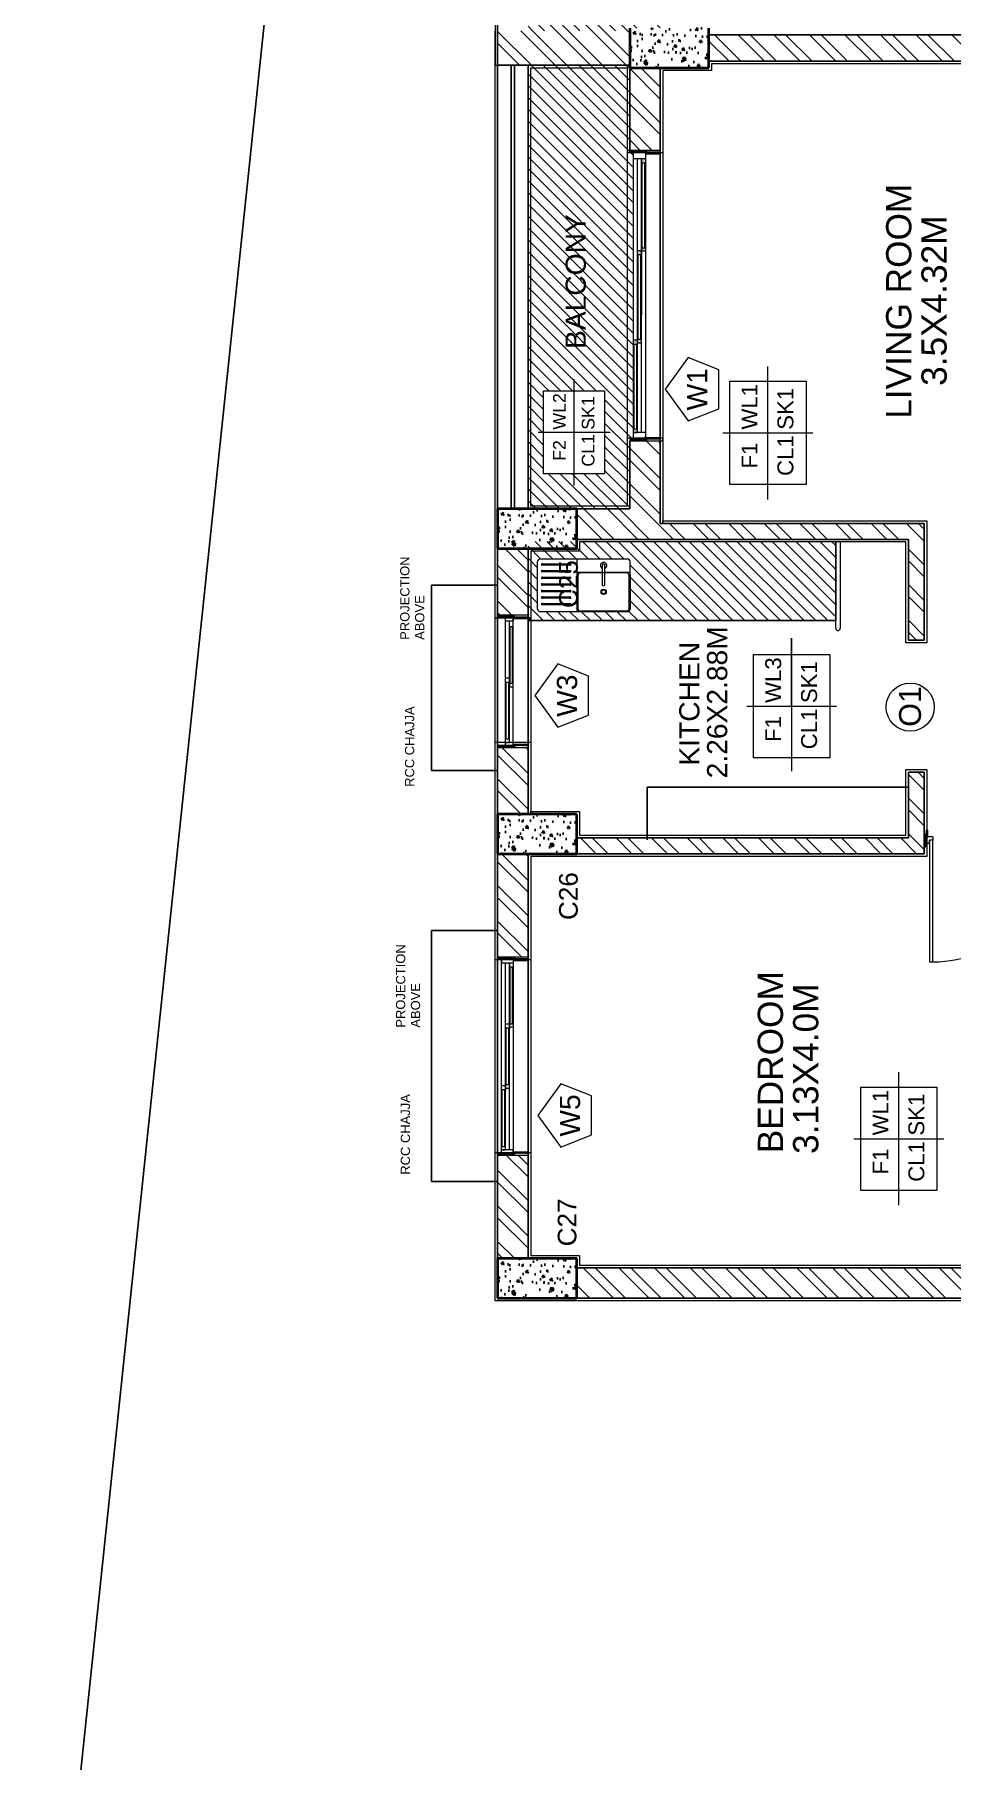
# Model space of a CAD drawing. Header units: millimetres. Extents: x 90 to 321, y 179 to 304.
# Drawn here: x 109.33 to 116.27, y 209.99 to 223.06 of the extents above; entities that cross this region are included whole.
import ezdxf

# ---------------------------------------------------------------- set-up
doc = ezdxf.new("R2010")
doc.units = ezdxf.units.MM
for name, pattern in [('DASHDOTX2', [50.8, 25.4, -12.7, 0, -12.7]), ('DASHED2', [9.525, 6.35, -3.175]), ('HIDDEN2', [4.7625, 3.175, -1.5875])]:
    doc.linetypes.add(name, pattern=pattern)
for name, color, linetype, lineweight in [('CENTERLINE', 251, 'DASHDOTX2', 15), ('COLUMN', 7, 'Continuous', 40), ('DOOR', 7, 'Continuous', 20), ('HATCH', 250, 'Continuous', 13), ('LEVEL', 251, 'Continuous', 13), ('NAMES', 252, 'Continuous', 15), ('PLASTER', 252, 'Continuous', 15)]:
    doc.layers.add(name, color=color, linetype=linetype, lineweight=lineweight)
doc.styles.get("Standard").update_dxf_attribs({"font": 'arial.ttf'})

msp = doc.modelspace()

# ---------------------------------------------------------------- hatches: boundary and pattern name
h = msp.add_hatch()
h.set_pattern_fill('ANSI31', color=256, scale=0.002, angle=180)
h.set_pattern_definition([(225, (317.0152616, 293.3496274), (0.00449012806, -0.00449012806), [])])
h.paths.add_polyline_path([(117.0535, 216.91537, 1), (117.0655, 216.91537), (117.0655, 217.00634), (117.0535, 217.00634)])
h.paths.add_polyline_path([(117.0415, 216.98457), (117.0535, 216.98457), (117.0535, 217.00634), (117.0535, 217.03643), (117.0415, 217.03643)])
h.paths.add_polyline_path([(116.07026, 216.91537, 1), (116.08226, 216.91537), (116.08226, 217.00634), (116.07026, 217.00634)])
h.paths.add_polyline_path([(116.08226, 216.98457), (116.09426, 216.98457), (116.09426, 217.03643), (116.08226, 217.03643)])
at = {"layer": 'COLUMN'}
h = msp.add_hatch(dxfattribs=at)
h.set_pattern_fill('AR-CONC', color=256, scale=0.001, angle=90)
h.set_pattern_definition([(140, (132.68228, 150.73146), (0.0159391, 0.18218467), [0.01905, -0.20955]), (85, (132.68228, 150.73146), (-0.19105685, -0.0352434), [0.01524, -0.1676406]), (190.45144, (132.6836, 150.74664), (-0.17511775, 0.14694125), [0.01619, -0.17809024]), (136.1842, (132.63148, 150.73146), (0.0420423, 0.27107904), [0.028575, -0.314325]), (186.63556, (132.63498, 150.75405), (-0.2474261, 0.2374041), [0.024285, -0.2671356]), (81.18415, (132.63148, 150.73146), (-0.2474261, 0.2374041), [0.02286, -0.2514597]), (111, (132.64418, 150.75686), (0.1022652, 0.1516144), [0.01905, -0.20955]), (56, (132.64418, 150.75686), (-0.18418797, 0.06180203), [0.01524, -0.16764]), (161.45145, (132.6527, 150.7695), (-0.08192277, 0.2134164), [0.01619, -0.17808994]), (127.5, (132.682276, 150.73146), (-0.08455504, 0.003088603), [0, -0.165608, 0, -0.17018, 0, -0.168275]), (97.5, (132.68228, 150.73146), (-0.10018057, 0.06681966), [0, -0.097028, 0, -0.161798, 0, -0.064135]), (57.5, (132.682276, 150.674815), (0.005728744, 0.135590595), [0, -0.0635, 0, -0.19812, 0, -0.26289]), (47.5, (132.68228, 150.64941), (-0.0254265, 0.14812918), [0, -0.08255, 0, -0.131572, 0, -0.18669])])
h.paths.add_polyline_path([(114.43788, 223.1076), (113.83788, 223.1076), (113.83788, 222.8076), (114.43788, 222.8076)])
h = msp.add_hatch(dxfattribs=at)
h.set_pattern_fill('AR-CONC', color=256, scale=0.001, angle=90)
h.set_pattern_definition([(140, (131.68228, 147.09152), (0.0159391, 0.18218467), [0.01905, -0.20955]), (85, (131.68228, 147.09152), (-0.19105685, -0.0352434), [0.01524, -0.1676406]), (190.45144, (131.6836, 147.1067), (-0.17511775, 0.14694125), [0.01619, -0.17809024]), (136.1842, (131.63148, 147.09152), (0.0420423, 0.27107904), [0.028575, -0.314325]), (186.63556, (131.63498, 147.1141), (-0.2474261, 0.2374041), [0.024285, -0.2671356]), (81.18415, (131.63148, 147.09152), (-0.2474261, 0.2374041), [0.02286, -0.2514597]), (111, (131.64418, 147.11692), (0.1022652, 0.1516144), [0.01905, -0.20955]), (56, (131.64418, 147.11692), (-0.18418797, 0.06180203), [0.01524, -0.16764]), (161.45145, (131.6527, 147.12955), (-0.08192277, 0.2134164), [0.01619, -0.17808994]), (127.5, (131.682276, 147.09152), (-0.08455504, 0.003088603), [0, -0.165608, 0, -0.17018, 0, -0.168275]), (97.5, (131.68228, 147.09152), (-0.10018057, 0.06681966), [0, -0.097028, 0, -0.161798, 0, -0.064135]), (57.5, (131.682276, 147.034875), (0.005728744, 0.135590595), [0, -0.0635, 0, -0.19812, 0, -0.26289]), (47.5, (131.68228, 147.00948), (-0.0254265, 0.14812918), [0, -0.08255, 0, -0.131572, 0, -0.18669])])
h.paths.add_polyline_path([(113.43788, 219.46766), (112.83788, 219.46766), (112.83788, 219.16766), (113.43788, 219.16766)])
h = msp.add_hatch(dxfattribs=at)
h.set_pattern_fill('AR-CONC', color=256, scale=0.001, angle=90)
h.set_pattern_definition([(140, (131.68228, 144.78152), (0.0159391, 0.18218467), [0.01905, -0.20955]), (85, (131.68228, 144.78152), (-0.19105685, -0.0352434), [0.01524, -0.1676406]), (190.45144, (131.6836, 144.7967), (-0.17511775, 0.14694125), [0.01619, -0.17809024]), (136.1842, (131.63148, 144.78152), (0.0420423, 0.27107904), [0.028575, -0.314325]), (186.63556, (131.63498, 144.8041), (-0.2474261, 0.2374041), [0.024285, -0.2671356]), (81.18415, (131.63148, 144.78152), (-0.2474261, 0.2374041), [0.02286, -0.2514597]), (111, (131.64418, 144.80692), (0.1022652, 0.1516144), [0.01905, -0.20955]), (56, (131.64418, 144.80692), (-0.18418797, 0.06180203), [0.01524, -0.16764]), (161.45145, (131.6527, 144.81955), (-0.08192277, 0.2134164), [0.01619, -0.17808994]), (127.5, (131.682276, 144.78152), (-0.08455504, 0.003088603), [0, -0.165608, 0, -0.17018, 0, -0.168275]), (97.5, (131.68228, 144.78152), (-0.10018057, 0.06681966), [0, -0.097028, 0, -0.161798, 0, -0.064135]), (57.5, (131.682276, 144.724875), (0.005728744, 0.135590595), [0, -0.0635, 0, -0.19812, 0, -0.26289]), (47.5, (131.68228, 144.69948), (-0.0254265, 0.14812918), [0, -0.08255, 0, -0.131572, 0, -0.18669])])
h.paths.add_polyline_path([(112.83788, 217.15766), (112.83788, 216.85766), (113.43788, 216.85766), (113.43788, 217.15766)])
h = msp.add_hatch(dxfattribs=at)
h.set_pattern_fill('AR-CONC', color=256, scale=0.001, angle=90)
h.set_pattern_definition([(140, (131.68228, 141.41758), (0.0159391, 0.18218467), [0.01905, -0.20955]), (85, (131.68228, 141.41758), (-0.19105685, -0.0352434), [0.01524, -0.1676406]), (190.45144, (131.6836, 141.43276), (-0.17511775, 0.14694125), [0.01619, -0.17809024]), (136.1842, (131.63148, 141.41758), (0.0420423, 0.27107904), [0.028575, -0.314325]), (186.63556, (131.63498, 141.44017), (-0.2474261, 0.2374041), [0.024285, -0.2671356]), (81.18415, (131.63148, 141.41758), (-0.2474261, 0.2374041), [0.02286, -0.2514597]), (111, (131.64418, 141.44298), (0.1022652, 0.1516144), [0.01905, -0.20955]), (56, (131.64418, 141.44298), (-0.18418797, 0.06180203), [0.01524, -0.16764]), (161.45145, (131.6527, 141.45562), (-0.08192277, 0.2134164), [0.01619, -0.17808994]), (127.5, (131.682276, 141.41758), (-0.08455504, 0.003088603), [0, -0.165608, 0, -0.17018, 0, -0.168275]), (97.5, (131.68228, 141.41758), (-0.10018057, 0.06681966), [0, -0.097028, 0, -0.161798, 0, -0.064135]), (57.5, (131.682276, 141.36094), (0.005728744, 0.135590595), [0, -0.0635, 0, -0.19812, 0, -0.26289]), (47.5, (131.68228, 141.33554), (-0.0254265, 0.14812918), [0, -0.08255, 0, -0.131572, 0, -0.18669])])
h.paths.add_polyline_path([(112.83788, 213.79372), (112.83788, 213.49372), (113.43788, 213.49372), (113.43788, 213.79372)])
at = {"layer": 'DOOR'}
h = msp.add_hatch(dxfattribs=at)
h.set_pattern_fill('ANSI31', color=256, scale=0.001, angle=90)
h.set_pattern_definition([(135, (192.089575, 51.7080974), (-0.00224506403, -0.00224506403), [])])
h.paths.add_polyline_path([(113.84495, 219.99677, 1), (113.84495, 219.98477), (113.96546, 219.98477), (113.96546, 219.99677)])
h.paths.add_polyline_path([(113.9563, 220.00877), (113.9563, 219.99677), (114.06765, 219.99677, 1), (114.06765, 220.00877)])
h.paths.add_polyline_path([(113.84495, 222.18049, 1), (113.84495, 222.16849), (113.96546, 222.16849), (113.96546, 222.18049)])
h.paths.add_polyline_path([(113.9563, 222.16849), (113.9563, 222.15649), (114.06765, 222.15649, 1), (114.06765, 222.16849)])
h = msp.add_hatch(color=256, dxfattribs=at)
h.dxf.hatch_style = 1
h.paths.add_polyline_path([(113.9263, 222.11849), (113.9263, 222.07849), (113.9313, 222.07849), (113.9313, 222.08732), (113.9513, 222.08732), (113.9513, 222.07849), (113.9563, 222.07849), (113.9563, 222.11849)])
h.paths.add_polyline_path([(113.9313, 221.44569), (113.9313, 221.45849), (113.9263, 221.45849), (113.9263, 221.41849), (113.9563, 221.41849), (113.9563, 221.45849), (113.9513, 221.45849), (113.9513, 221.44569)])
h.paths.add_polyline_path([(113.8963, 221.42489), (113.8963, 221.38489), (113.9013, 221.38489), (113.9013, 221.39373), (113.9213, 221.39373), (113.9213, 221.38489), (113.9263, 221.38489), (113.9263, 221.42489)])
h.paths.add_polyline_path([(113.9013, 220.75209), (113.9013, 220.76489), (113.8963, 220.76489), (113.8963, 220.72489), (113.9263, 220.72489), (113.9263, 220.76489), (113.9213, 220.76489), (113.9213, 220.75209)])
h.paths.add_polyline_path([(113.8663, 220.74677), (113.8663, 220.70677), (113.8713, 220.70677), (113.8713, 220.7156), (113.8913, 220.7156), (113.8913, 220.70677), (113.8963, 220.70677), (113.8963, 220.74677)])
h.paths.add_polyline_path([(113.8713, 220.07397), (113.8713, 220.08677), (113.8663, 220.08677), (113.8663, 220.04677), (113.8963, 220.04677), (113.8963, 220.08677), (113.8913, 220.08677), (113.8913, 220.07397)])
h = msp.add_hatch(dxfattribs=at)
h.set_pattern_fill('ANSI31', color=256, scale=0.001, angle=90)
h.set_pattern_definition([(135, (191.119575, 62.5847406), (-0.00224506403, -0.00224506403), [])])
h.paths.add_polyline_path([(112.84495, 217.67573, 1), (112.84495, 217.66373), (112.96546, 217.66373), (112.96546, 217.67573)])
h.paths.add_polyline_path([(112.9563, 217.68773), (112.9563, 217.67573), (113.06765, 217.67573, 1), (113.06765, 217.68773)])
h.paths.add_polyline_path([(112.84495, 218.66159, 1), (112.84495, 218.64959), (112.96546, 218.64959), (112.96546, 218.66159)])
h.paths.add_polyline_path([(112.9563, 218.64959), (112.9563, 218.63759), (113.06765, 218.63759, 1), (113.06765, 218.64959)])
h = msp.add_hatch(dxfattribs=at)
h.set_pattern_fill('ANSI31', color=256, scale=0.001, angle=90)
h.set_pattern_definition([(135, (191.089575, 53.6527246), (-0.00224506403, -0.00224506403), [])])
h.paths.add_polyline_path([(112.84495, 214.58983, 1), (112.84495, 214.57783), (112.96546, 214.57783), (112.96546, 214.58983)])
h.paths.add_polyline_path([(112.9563, 214.60183), (112.9563, 214.58983), (113.06765, 214.58983, 1), (113.06765, 214.60183)])
h.paths.add_polyline_path([(112.84495, 216.07355, 1), (112.84495, 216.06155), (112.96546, 216.06155), (112.96546, 216.07355)])
h.paths.add_polyline_path([(112.9563, 216.06155), (112.9563, 216.04955), (113.06765, 216.04955, 1), (113.06765, 216.06155)])
at = {"layer": 'HATCH'}
h = msp.add_hatch(dxfattribs=at)
h.set_pattern_fill('ANSI32', color=256, scale=0.02, angle=90)
h.set_pattern_definition([(135, (194.2038, -317.71355), (-0.13470384, -0.13470384), []), (135, (194.2038, -317.62375), (-0.13470384, -0.13470384), [])])
h.paths.add_polyline_path([(113.43788, 213.72372), (113.43788, 213.49372), (116.99788, 213.49372), (116.99788, 213.72372)])
h.paths.add_polyline_path([(112.83788, 214.57569), (112.83788, 213.79372), (113.06788, 213.79372), (113.06788, 214.57569)])
h.paths.add_polyline_path([(112.83788, 216.85766), (112.83788, 216.07569), (113.06788, 216.07569), (113.06788, 216.85766)])
h.paths.add_polyline_path([(112.83788, 217.66159), (112.83788, 217.15766), (113.06788, 217.15766), (113.06788, 217.66159)])
h.paths.add_polyline_path([(112.83788, 219.16766), (112.83788, 218.66373), (113.06788, 218.66373), (113.06788, 219.16766)])
h.paths.add_polyline_path([(113.43788, 216.97766), (113.43788, 216.85766), (116.06788, 216.85766), (116.06788, 217.47478), (115.94788, 217.47478), (115.94788, 216.97766)])
h.paths.add_polyline_path([(114.06788, 219.35766), (114.06788, 219.98263), (113.83788, 219.98263), (113.83788, 219.46766), (113.43788, 219.46766), (113.43788, 219.23766), (114.06788, 219.23766), (115.94788, 219.23766), (115.94788, 218.47478), (116.06788, 218.47478), (116.06788, 219.35766)])
h.paths.add_polyline_path([(113.83788, 222.8076), (113.83788, 222.18263), (114.06788, 222.18263), (114.06788, 222.8076)])
h.paths.add_polyline_path([(112.83788, 223.08766), (112.83788, 222.82754), (113.83788, 222.82754), (113.83788, 223.08766)])
h.paths.add_polyline_path([(113.83788, 223.73257), (113.83788, 223.1076), (114.06788, 223.1076), (114.06788, 223.73257)])
h.paths.add_polyline_path([(113.43788, 226.67754), (113.43788, 226.44754), (113.83788, 226.44754), (113.83788, 225.93257), (114.06788, 225.93257), (114.06788, 226.55754), (116.06788, 226.55754), (116.06788, 227.44041), (115.94788, 227.44041), (115.94788, 226.67754), (114.06788, 226.67754)])
h.paths.add_polyline_path([(112.83788, 227.25147), (112.83788, 226.74754), (113.06788, 226.74754), (113.06788, 227.25147)])
h.paths.add_polyline_path([(112.83788, 228.75754), (112.83788, 228.25361), (113.06788, 228.25361), (113.06788, 228.75754)])
h.paths.add_polyline_path([(112.83788, 229.8395), (112.83788, 229.69765), (112.83788, 229.05754), (113.06788, 229.05754), (113.06788, 229.8395)])
h.paths.add_polyline_path([(113.43788, 229.05754), (113.43788, 228.93754), (115.94788, 228.93754), (115.94788, 228.44041), (116.06788, 228.44041), (116.06793, 229.05753)])
h.paths.add_polyline_path([(112.83788, 232.12256), (112.83788, 231.3395), (113.06788, 231.3395), (113.06788, 232.12256)])
h.paths.add_polyline_path([(113.43788, 232.42256), (113.43788, 232.19256), (116.99788, 232.19256), (116.99788, 232.42256)])
h.paths.add_polyline_path([(117.29788, 230.03722), (117.29788, 231.82256), (117.06788, 231.82256), (117.06788, 227.54711), (117.18776, 227.54711), (117.18788, 228.87763), (117.48824, 228.87763), (117.48824, 229.10763), (117.29788, 229.10763), (117.29788, 229.80722), (118.3886, 229.80722), (118.3886, 229.10763), (118.08824, 229.10763), (118.08824, 228.87763), (118.3186, 228.87763), (118.3186, 229.07242), (118.6186, 229.07242), (118.6186, 230.03722)])
h.paths.add_polyline_path([(114.43788, 223.05754), (114.43788, 222.85766), (118.61725, 222.85766), (118.61725, 223.05754), (118.38725, 223.05754)])
at = {"layer": 'LEVEL'}
h = msp.add_hatch(dxfattribs=at)
h.set_pattern_fill('ANSI31', color=256, scale=0.02, angle=90)
h.set_pattern_definition([(135, (194.2038, -317.713555), (-0.0449012806, -0.0449012806), [])])
h.paths.add_polyline_path([(113.06788, 222.82754), (113.06788, 219.46766), (113.43788, 219.46766), (113.83788, 219.46766), (113.83788, 219.99677), (113.8663, 219.99677), (113.8663, 222.16849), (113.85369, 222.16849), (113.84495, 222.16849, -1), (113.84495, 222.18049), (113.83788, 222.18263), (113.83788, 222.82754)])
h.paths.add_polyline_path([(113.64765, 220.36096), (113.64765, 219.7347), (113.18603, 219.7347), (113.18603, 220.36096)], flags=16)
h.paths.add_polyline_path([(113.06788, 226.44754), (113.06788, 223.08766), (113.83788, 223.08766), (113.83788, 223.1076), (113.83788, 223.73257), (113.84495, 223.73471, -1), (113.84495, 223.74671), (113.8663, 223.74671), (113.8663, 225.91843), (113.84495, 225.91843, -1), (113.84495, 225.93043), (113.83788, 225.93257), (113.83788, 226.44754)])
h.paths.add_polyline_path([(113.64203, 224.02088), (113.64203, 223.39461), (113.18041, 223.39461), (113.18041, 224.02088)], flags=16)
h.paths.add_polyline_path([(129.7986, 213.49372), (129.7986, 213.53215), (129.3986, 213.53215), (129.3986, 212.92715), (129.39153, 212.92501, -1), (129.39153, 212.91301), (129.37018, 212.91301), (129.37018, 212.88301), (129.37018, 211.44129), (129.39153, 211.44129, -1), (129.39153, 211.42929), (129.3986, 211.42715), (129.3986, 210.64215), (130.1686, 210.64215), (130.1686, 213.49372)])
h.paths.add_polyline_path([(130.03662, 211.3955), (130.03662, 210.76923), (129.57501, 210.76923), (129.57501, 211.3955)], flags=16)
h.paths.add_polyline_path([(129.3986, 222.84238), (129.3986, 222.80727), (129.3986, 222.17471), (129.39153, 222.17257, -1), (129.39153, 222.16057), (129.37018, 222.16057), (129.37018, 219.98885), (129.39153, 219.98885, -0.41421356), (129.39753, 219.98285), (129.3986, 220.04727), (129.3986, 219.45215), (130.1686, 219.45215), (130.1686, 222.84238)])
h.paths.add_polyline_path([(130.03135, 220.26458), (130.03135, 219.63831), (129.56973, 219.63831), (129.56973, 220.26458)], flags=16)
h.paths.add_polyline_path([(129.7986, 226.46238), (129.3986, 226.46238), (129.3986, 225.93982), (129.39153, 225.93769, -1), (129.39153, 225.92569), (129.37018, 225.92569), (129.37018, 223.75396), (129.39153, 223.75396, -1), (129.39153, 223.74196), (129.3986, 223.73982), (129.3986, 223.07215), (130.1686, 223.07215), (130.1686, 226.46238)])
h.paths.add_polyline_path([(130.04238, 223.95483), (130.04238, 223.32856), (129.58076, 223.32856), (129.58076, 223.95483)], flags=16)
h.paths.add_polyline_path([(129.3986, 235.27238), (129.3986, 235.20238), (129.3986, 234.48738), (129.39153, 234.48524, -1), (129.39153, 234.47324), (129.37018, 234.47324), (129.37018, 233.00152), (129.38279, 233.00152), (129.39153, 233.00152, -1), (129.39153, 232.98952), (129.3986, 232.98738), (129.3986, 232.38238), (129.7986, 232.38238), (129.7986, 232.42256), (130.1686, 232.42256), (130.1686, 235.27238)])
h.paths.add_polyline_path([(130.01513, 233.18982), (130.01513, 232.56356), (129.55352, 232.56356), (129.55352, 233.18982)], flags=16)
h.paths.add_polyline_path([(129.96485, 232.87086), (129.96485, 233.17453), (129.81567, 233.17453), (129.81567, 232.87086)], flags=8)
h.paths.add_polyline_path([(129.96485, 232.59132), (129.96485, 232.88751), (129.81567, 232.88751), (129.81567, 232.59132)], flags=8)
h.paths.add_polyline_path([(129.74505, 232.87272), (129.74505, 233.19725), (129.6002, 233.19725), (129.6002, 232.87272)], flags=24)
h.paths.add_polyline_path([(129.74505, 232.63673), (129.74505, 232.84181), (129.6002, 232.84181), (129.6002, 232.63673)], flags=8)
h.paths.add_polyline_path([(129.91719, 233.29158), (129.91719, 234.39086), (129.68001, 234.39086), (129.68001, 233.29158)], flags=24)
h = msp.add_hatch(dxfattribs=at)
h.set_pattern_fill('ANSI31', color=256, scale=0.02, angle=90)
h.set_pattern_definition([(135, (184.34032, -317.713555), (-0.0449012806, -0.0449012806), [])])
h.paths.add_polyline_path([(115.39788, 219.22215), (115.39788, 218.62215), (113.06788, 218.62215), (113.06788, 218.65709, 0.96202295), (113.06788, 218.66908), (113.06788, 219.22215), (114.06788, 219.22215)])
h.paths.add_polyline_path([(113.84013, 219.0698, 0.41421356), (113.82013, 219.0898), (113.16013, 219.0898, 0.41421356), (113.14013, 219.0698), (113.14013, 218.7098, 0.41421356), (113.16013, 218.6898), (113.44013, 218.6898), (113.82013, 218.6898, 0.41421356), (113.84013, 218.7098), (113.84013, 218.9698)], flags=16)
h.paths.add_polyline_path([(113.65013, 219.01833, 4.51571106), (113.63013, 219.01833), (113.63013, 218.98394), (113.4648, 218.98423, 0.45827444), (113.44498, 218.96132), (113.44498, 218.71518, 0.41421356), (113.46498, 218.69518), (113.81261, 218.69518, 0.41421356), (113.83261, 218.71518), (113.83261, 218.96361, 0.41368662), (113.81265, 218.98361), (113.65013, 218.9839)], flags=0)
h.paths.add_polyline_path([(113.64025, 218.86046, 1), (113.64025, 218.82046, 1)], flags=0)
h.paths.add_polyline_path([(113.64025, 218.85461, 1), (113.64025, 218.8263, 1)], flags=0)
h.paths.add_polyline_path([(113.38464, 219.0514), (113.17609, 219.0514, 1.03824327), (113.17244, 219.0414), (113.38501, 219.0414, 1.42968177)], flags=0)
h.paths.add_polyline_path([(113.38464, 219.0014), (113.17609, 219.0014, 1.03824327), (113.17244, 218.9914), (113.38501, 218.9914, 1.42968177)], flags=0)
h.paths.add_polyline_path([(113.38464, 218.9514), (113.17609, 218.9514, 1.03824327), (113.17244, 218.9414), (113.38501, 218.9414, 1.42968177)], flags=0)
h.paths.add_polyline_path([(113.38464, 218.9014), (113.17609, 218.9014, 1.03824327), (113.17244, 218.8914), (113.38501, 218.8914, 1.42968177)], flags=0)
h.paths.add_polyline_path([(113.38464, 218.8514), (113.17609, 218.8514, 1.03824327), (113.17244, 218.8414), (113.38501, 218.8414, 1.42968177)], flags=0)
h.paths.add_polyline_path([(113.38464, 218.8014), (113.17609, 218.8014, 1.03824327), (113.17244, 218.7914), (113.38501, 218.7914, 1.42968177)], flags=0)
h.paths.add_polyline_path([(113.38464, 218.7514), (113.17609, 218.7514, 1.03824327), (113.17244, 218.7414), (113.38501, 218.7414, 1.42968177)], flags=0)

# ---------------------------------------------------------------- linework, layer by layer
for p, q in [((112.83788, 222.82754), (112.83788, 226.55754)), ((112.83788, 223.08766), (112.83788, 219.35766)), ((114.43788, 223.05754), (118.61725, 223.05754)), ((113.83788, 222.82754), (112.83788, 222.82754)), ((112.94038, 219.46766), (112.94038, 222.82754)), ((112.96538, 219.46766), (112.96538, 222.82754)), ((113.06788, 219.46766), (113.06788, 222.82754)), ((113.83788, 222.18263), (113.83788, 222.82754)), ((114.06788, 219.35766), (114.06788, 222.8076)), ((114.43788, 222.85766), (118.61725, 222.85766)), ((113.83788, 219.46766), (113.83788, 219.98263)), ((113.83788, 219.46766), (112.83788, 219.46766)), ((112.83788, 219.46766), (113.06788, 219.46766)), ((112.94038, 219.46766), (112.96538, 219.46766)), ((112.83788, 219.35766), (112.83788, 218.66373)), ((114.06788, 219.35766), (116.06788, 219.35766)), ((116.06788, 218.47478), (116.06788, 219.35766)), ((113.06788, 219.16766), (113.06788, 217.15766)), ((113.25919, 219.23766), (113.23856, 219.23766)), ((114.06788, 219.23766), (113.42702, 219.23766)), ((114.06788, 219.23766), (115.94788, 219.23766)), ((115.94788, 218.47478), (115.94788, 219.23766)), ((115.94788, 218.47478), (116.06788, 218.47478)), ((112.83788, 217.66159), (112.83788, 216.07569)), ((115.94788, 216.97766), (115.94788, 217.47478)), ((116.06788, 217.47478), (115.94788, 217.47478)), ((116.06788, 216.85766), (116.06788, 217.47478)), ((115.94788, 217.36215), (113.96902, 217.36215)), ((113.96902, 217.36215), (113.96902, 216.96215)), ((113.06788, 217.05998), (113.06788, 217.05826)), ((113.43788, 216.97766), (115.94788, 216.97766)), ((113.06788, 216.85766), (116.06788, 216.85766)), ((113.06788, 216.85766), (113.06788, 213.79372)), ((112.83788, 216.07569), (112.83788, 216.21755)), ((112.83788, 214.57569), (112.83788, 213.49372)), ((116.99788, 213.72372), (113.43788, 213.72372)), ((117.29788, 213.49372), (112.83788, 213.49372))]:
    msp.add_line(p, q)
at = {"color": 7, "true_color": 0xffffff}
for p, q in [((115.39788, 219.22215), (115.39788, 218.62215)), ((115.39788, 218.62215), (113.06788, 218.62215))]:
    msp.add_line(p, q, dxfattribs=at)
at = {"color": 7, "lineweight": 13}
for p, q in [((113.14013, 218.7098), (113.14013, 219.0698)), ((113.16013, 219.0898), (113.82013, 219.0898)), ((113.38501, 219.0414), (113.17572, 219.0414)), ((113.17609, 219.0514), (113.38501, 219.0514)), ((113.17609, 219.0014), (113.38501, 219.0014)), ((113.44013, 218.6898), (113.44013, 219.0898)), ((113.63013, 219.0398), (113.63013, 218.8898)), ((113.65013, 218.8898), (113.65013, 219.0398)), ((113.84013, 218.9698), (113.84013, 219.0698)), ((113.38501, 218.9914), (113.17572, 218.9914)), ((113.38501, 218.9414), (113.17572, 218.9414)), ((113.38501, 218.8914), (113.17572, 218.8914)), ((113.17609, 218.9514), (113.38501, 218.9514)), ((113.17609, 218.9014), (113.38501, 218.9014)), ((113.44013, 218.9898), (113.63013, 218.9898)), ((113.44498, 218.96423), (113.44498, 218.71518)), ((113.81265, 218.98361), (113.46502, 218.98423)), ((113.65013, 218.9898), (113.82013, 218.9898)), ((113.82013, 218.9898), (113.84013, 218.9898)), ((113.83261, 218.71518), (113.83261, 218.96361)), ((113.84013, 218.9698), (113.84013, 218.7098)), ((113.38501, 218.8414), (113.17572, 218.8414)), ((113.38501, 218.7914), (113.17572, 218.7914)), ((113.38501, 218.7414), (113.17572, 218.7414)), ((113.17609, 218.8514), (113.38501, 218.8514)), ((113.17609, 218.8014), (113.38501, 218.8014)), ((113.17609, 218.7514), (113.38501, 218.7514)), ((113.44013, 218.6898), (113.16013, 218.6898)), ((113.82013, 218.6898), (113.44013, 218.6898)), ((113.46498, 218.69518), (113.81261, 218.69518))]:
    msp.add_line(p, q, dxfattribs=at)
at = {"linetype": 'HIDDEN2'}
for p, q in [((112.83788, 218.89097), (112.33788, 218.89097)), ((112.33788, 217.48884), (112.33788, 218.89097)), ((112.83788, 217.48884), (112.33788, 217.48884)), ((112.83788, 216.27569), (112.33788, 216.27569)), ((112.33788, 216.27569), (112.33788, 214.37569)), ((112.83788, 214.37569), (112.33788, 214.37569))]:
    msp.add_line(p, q, dxfattribs=at)
at = {"color": 2, "true_color": 0xf1eb1f}
msp.add_lwpolyline([(112.79592, 239.58052), (125.84837, 244.3157, -0.41022766), (131.61329, 239.60052), (131.19211, 209.97577, -0.34443121), (128.83117, 207.04198), (109.3314, 206.57594), (112.79592, 239.58052)], format="xyb", dxfattribs=at)
at = {"color": 9, "true_color": 0xd19cc7}
msp.add_lwpolyline([(112.79592, 239.58052), (109.3314, 206.57594)], dxfattribs=at)
at = {"color": 2, "true_color": 0xf1eb1f}
msp.add_lwpolyline([(112.83788, 232.42256), (117.29788, 232.42256), (117.29788, 230.03722), (118.6186, 230.03722), (118.6186, 227.09688), (122.8486, 227.10789), (122.8486, 224.94896), (124.6186, 224.94896), (124.6186, 235.50256), (130.3986, 235.50238), (130.3986, 210.41215), (124.6186, 210.41215), (124.6186, 217.63754), (118.6186, 217.63754), (118.6186, 215.8581), (117.29788, 215.8581), (117.29788, 213.49372), (112.83788, 213.49372), (112.83788, 232.42256)], dxfattribs=at)
at = {"color": 7, "linetype": 'ByBlock', "lineweight": 20, "true_color": 0xffffff}
msp.add_lwpolyline([(115.39788, 218.56412), (115.39788, 219.22215), (115.43118, 219.22215), (115.43118, 218.56412)], dxfattribs=at)
at = {"color": 7, "lineweight": 13}
for radius in [0.02, 0.01416]:
    msp.add_circle((113.64025, 218.84046), radius, dxfattribs=at)
for centre, radius, start, end in [((113.16013, 219.0698), 0.02, 90, 180), ((113.17408, 219.04647), 0.00533, 67.792406, 287.907967), ((113.17408, 218.99647), 0.00533, 67.792406, 287.907967), ((113.38665, 219.04647), 0.00533, 252.092033, 112.207594), ((113.38665, 218.99647), 0.00533, 252.092033, 112.207594), ((113.64013, 219.0398), 0.02369, 294.973174, 245.026826), ((113.64013, 219.04031), 0.01001, 357.075537, 182.924463), ((113.82013, 219.0698), 0.02, 0, 90), ((113.17408, 218.94647), 0.00533, 67.792406, 287.907967), ((113.17408, 218.89647), 0.00533, 67.792406, 287.907967), ((113.38665, 218.94647), 0.00533, 252.092033, 112.207594), ((113.38665, 218.89647), 0.00533, 252.092033, 112.207594), ((113.46477, 218.96423), 0.02, 89.896901, 180), ((113.64013, 218.90217), 0.0159, 231.038982, 308.961018), ((113.81261, 218.96361), 0.02, 0, 89.896901), ((113.17408, 218.84647), 0.00533, 67.792406, 287.907967), ((113.17408, 218.79647), 0.00533, 67.792406, 287.907967), ((113.17408, 218.74647), 0.00533, 67.792406, 287.907967), ((113.38665, 218.84647), 0.00533, 252.092033, 112.207594), ((113.38665, 218.79647), 0.00533, 252.092033, 112.207594), ((113.38665, 218.74647), 0.00533, 252.092033, 112.207594), ((113.16013, 218.7098), 0.02, 180, 270), ((113.46498, 218.71518), 0.02, 180, 270), ((113.81261, 218.71518), 0.02, 270, 0), ((113.82013, 218.7098), 0.02, 270, 0)]:
    msp.add_arc(centre, radius, start, end, dxfattribs=at)
at = {"color": 7, "linetype": 'ByBlock', "lineweight": 20, "true_color": 0xffffff}
msp.add_arc((115.41453, 218.56412), 0.01665, 180, 0, dxfattribs=at)
at = {"layer": 'COLUMN'}
for p, q in [((113.83788, 223.1076), (113.83788, 222.8076)), ((114.43788, 222.8076), (114.43788, 223.1076)), ((113.83788, 222.8076), (114.43788, 222.8076)), ((112.83788, 219.46766), (112.83788, 219.16766)), ((113.43788, 219.46766), (112.83788, 219.46766)), ((113.43788, 219.16766), (113.43788, 219.46766)), ((112.83788, 219.16766), (113.43788, 219.16766)), ((112.83788, 217.15766), (112.83788, 216.85766)), ((113.43788, 217.15766), (112.83788, 217.15766)), ((113.43788, 216.85766), (113.43788, 217.15766)), ((112.83788, 216.85766), (113.43788, 216.85766)), ((112.83788, 213.79372), (112.83788, 213.49372)), ((113.43788, 213.79372), (112.83788, 213.79372)), ((113.43788, 213.49372), (113.43788, 213.79372)), ((112.83788, 213.49372), (113.43788, 213.49372))]:
    msp.add_line(p, q, dxfattribs=at)
at = {"layer": 'DOOR'}
for p, q in [((114.06788, 222.18263), (113.83788, 222.18263)), ((113.96546, 222.18049), (113.84495, 222.18049)), ((114.06765, 222.16849), (113.84495, 222.16849)), ((113.94369, 222.16849), (113.85369, 222.16849)), ((113.8663, 219.99677), (113.8663, 222.16849)), ((113.9563, 222.16849), (113.9563, 222.14349)), ((113.9563, 222.16849), (113.9563, 219.99677)), ((113.9563, 222.16849), (113.9563, 222.11849)), ((113.9563, 222.15649), (114.06765, 222.15649)), ((113.96546, 222.16849), (113.96546, 222.18049)), ((113.9563, 222.11849), (113.8663, 222.11849)), ((113.8963, 220.04677), (113.8963, 222.11849)), ((113.9263, 220.04677), (113.9263, 222.11849)), ((113.9263, 222.11849), (113.9263, 220.93849)), ((113.9313, 222.07849), (113.9263, 222.07849)), ((113.9313, 221.44569), (113.9313, 222.08732)), ((113.9313, 222.08732), (113.9513, 222.08732)), ((113.9513, 221.44569), (113.9513, 222.08732)), ((113.9563, 222.07849), (113.9513, 222.07849)), ((113.9563, 222.11849), (113.9563, 222.07849)), ((113.8963, 221.42489), (113.9263, 221.42489)), ((113.9013, 221.38489), (113.8963, 221.38489)), ((113.9013, 221.39373), (113.9213, 221.39373)), ((113.9013, 220.75209), (113.9013, 221.39373)), ((113.9213, 220.75209), (113.9213, 221.39373)), ((113.9263, 221.38489), (113.9213, 221.38489)), ((113.9313, 221.45849), (113.9263, 221.45849)), ((113.9563, 221.41849), (113.9263, 221.41849)), ((113.9313, 221.44569), (113.9513, 221.44569)), ((113.9563, 221.45849), (113.9513, 221.45849)), ((113.9563, 221.45849), (113.9563, 221.41849)), ((113.9563, 221.43849), (113.9563, 221.39849)), ((113.8963, 220.52177), (113.8963, 221.02177)), ((113.8663, 220.74677), (113.8963, 220.74677)), ((113.8713, 220.70677), (113.8663, 220.70677)), ((113.8713, 220.07397), (113.8713, 220.7156)), ((113.8713, 220.7156), (113.8913, 220.7156)), ((113.8913, 220.07397), (113.8913, 220.7156)), ((113.8963, 220.70677), (113.8913, 220.70677)), ((113.9013, 220.76489), (113.8963, 220.76489)), ((113.8963, 220.72489), (113.9263, 220.72489)), ((113.9013, 220.75209), (113.9213, 220.75209)), ((113.9263, 220.76489), (113.9213, 220.76489)), ((113.8663, 220.02177), (113.8663, 220.52177)), ((113.8663, 220.04677), (113.8663, 220.09677)), ((113.8713, 220.08677), (113.8663, 220.08677)), ((113.9563, 220.04677), (113.8663, 220.04677)), ((113.8663, 220.04677), (113.8963, 220.04677)), ((113.8713, 220.07397), (113.8913, 220.07397)), ((113.8963, 220.08677), (113.8913, 220.08677)), ((113.8963, 220.04677), (113.8963, 220.08677)), ((113.8963, 220.04677), (113.8963, 220.06677)), ((113.83788, 219.98263), (114.06788, 219.98263)), ((114.06765, 219.99677), (113.84495, 219.99677)), ((113.96546, 219.98477), (113.84495, 219.98477)), ((113.9563, 219.99677), (113.8663, 219.99677)), ((113.9563, 219.99677), (113.9563, 220.02177)), ((113.9563, 220.00877), (114.06765, 220.00877)), ((113.96546, 219.99677), (113.96546, 219.98477)), ((113.06788, 218.66373), (112.83788, 218.66373)), ((112.96546, 218.66159), (112.84495, 218.66159)), ((113.06765, 218.64959), (112.84495, 218.64959)), ((112.94369, 218.64959), (112.85369, 218.64959)), ((112.8963, 217.67573), (112.8963, 218.64959)), ((112.8963, 218.61959), (112.9563, 218.61959)), ((112.9263, 217.70073), (112.9263, 218.61959)), ((112.9263, 218.20073), (112.9263, 218.61959)), ((112.9263, 218.61959), (112.9563, 218.61959)), ((112.9563, 218.61959), (112.9563, 218.64959)), ((112.9563, 218.64959), (112.9563, 218.61959)), ((112.9563, 218.63759), (113.06765, 218.63759)), ((112.9563, 217.67573), (112.9563, 218.61959)), ((112.96546, 218.64959), (112.96546, 218.66159)), ((112.9313, 218.5688), (112.9263, 218.5688)), ((112.9313, 218.14823), (112.9313, 218.57764)), ((112.9313, 218.57764), (112.9513, 218.57764)), ((112.9513, 218.14823), (112.9513, 218.57764)), ((112.9563, 218.5688), (112.9513, 218.5688)), ((112.8963, 217.70073), (112.8963, 218.20073)), ((112.8963, 218.1885), (112.9263, 218.1885)), ((112.9013, 218.1485), (112.8963, 218.1485)), ((112.9013, 217.72793), (112.9013, 218.15734)), ((112.9013, 218.15734), (112.9213, 218.15734)), ((112.9213, 217.72793), (112.9213, 218.15734)), ((112.9263, 218.1485), (112.9213, 218.1485)), ((112.9263, 218.1885), (112.9263, 218.1485)), ((112.9313, 218.16103), (112.9263, 218.16103)), ((112.9263, 218.14144), (112.9263, 218.12144)), ((112.9263, 218.12103), (112.9563, 218.12103)), ((112.9313, 218.14823), (112.9513, 218.14823)), ((112.9563, 218.16103), (112.9513, 218.16103)), ((112.9563, 218.12103), (112.9563, 218.16103)), ((112.8963, 217.70073), (112.8963, 217.75073)), ((112.9013, 217.74073), (112.8963, 217.74073)), ((112.9563, 217.70073), (112.8963, 217.70073)), ((112.8963, 217.70073), (112.9263, 217.70073)), ((112.9013, 217.72793), (112.9213, 217.72793)), ((112.9263, 217.74073), (112.9213, 217.74073)), ((112.9263, 217.70073), (112.9263, 217.74073)), ((112.9263, 217.70073), (112.9263, 217.72073)), ((112.9563, 217.68773), (113.06765, 217.68773)), ((112.83788, 217.66159), (113.06788, 217.66159)), ((113.06765, 217.67573), (112.84495, 217.67573)), ((112.96546, 217.66373), (112.84495, 217.66373)), ((112.9563, 217.67573), (112.8663, 217.67573)), ((112.96546, 217.67573), (112.96546, 217.66373)), ((116.06788, 217.03643), (116.06788, 216.88643)), ((116.08226, 217.03643), (116.08226, 216.91537)), ((116.08226, 217.03643), (116.09426, 217.03643)), ((116.09426, 216.98457), (116.09426, 217.03643)), ((116.07026, 217.00634), (116.07026, 216.91537)), ((116.08226, 217.00634), (116.07026, 217.00634)), ((116.13226, 216.98457), (116.08226, 216.98457)), ((116.08226, 216.98457), (116.09426, 216.98457)), ((116.10726, 216.93457), (116.08226, 216.93457)), ((116.13226, 216.95957), (116.10726, 216.95957)), ((116.10726, 216.93457), (116.10726, 216.95957)), ((116.10726, 216.95957), (116.10726, 216.03857)), ((116.13226, 216.98457), (116.13226, 216.95957)), ((116.13226, 216.03857), (116.13226, 216.95957)), ((113.06788, 216.07569), (112.83788, 216.07569)), ((112.96546, 216.07355), (112.84495, 216.07355)), ((113.06765, 216.06155), (112.84495, 216.06155)), ((112.94369, 216.06155), (112.85369, 216.06155)), ((112.8663, 214.58983), (112.8663, 216.06155)), ((112.8663, 216.06155), (112.8663, 216.03155)), ((112.8663, 216.03155), (112.9563, 216.03155)), ((112.8963, 214.61483), (112.8963, 216.03155)), ((112.9263, 214.61483), (112.9263, 216.03155)), ((112.9263, 216.03155), (112.9263, 215.53155)), ((112.9313, 215.99155), (112.9263, 215.99155)), ((112.9313, 215.57098), (112.9313, 216.00039)), ((112.9313, 216.00039), (112.9513, 216.00039)), ((112.9513, 215.57098), (112.9513, 216.00039)), ((112.9563, 215.99155), (112.9513, 215.99155)), ((112.9563, 216.06155), (112.9563, 214.58983)), ((112.9563, 216.04955), (113.06765, 216.04955)), ((112.9563, 216.03155), (112.9563, 215.99155)), ((112.96546, 216.06155), (112.96546, 216.07355)), ((116.10726, 216.03857), (116.13226, 216.03857)), ((112.8963, 215.11483), (112.8963, 215.61483)), ((112.8963, 215.56997), (112.9263, 215.56997)), ((112.9013, 215.52997), (112.8963, 215.52997)), ((112.9013, 215.10939), (112.9013, 215.5388)), ((112.9013, 215.5388), (112.9213, 215.5388)), ((112.9213, 215.10939), (112.9213, 215.5388)), ((112.9263, 215.52997), (112.9213, 215.52997)), ((112.9313, 215.58378), (112.9263, 215.58378)), ((112.9563, 215.54378), (112.9263, 215.54378)), ((112.9313, 215.57098), (112.9513, 215.57098)), ((112.9563, 215.58378), (112.9513, 215.58378)), ((112.9563, 215.58378), (112.9563, 215.54378)), ((112.8663, 214.61483), (112.8663, 215.11483)), ((112.8663, 215.10261), (112.8963, 215.10261)), ((112.9013, 215.12219), (112.8963, 215.12219)), ((112.8963, 215.10261), (112.8963, 215.08261)), ((112.8963, 215.10261), (112.8963, 215.06261)), ((112.8963, 215.08219), (112.9263, 215.08219)), ((112.9013, 215.10939), (112.9213, 215.10939)), ((112.9263, 215.12219), (112.9213, 215.12219)), ((112.9263, 215.08219), (112.9263, 215.12219)), ((112.8713, 215.06261), (112.8663, 215.06261)), ((112.8713, 214.64203), (112.8713, 215.07144)), ((112.8713, 215.07144), (112.8913, 215.07144)), ((112.8913, 214.64203), (112.8913, 215.07144)), ((112.8963, 215.06261), (112.8913, 215.06261)), ((112.83788, 214.57569), (113.06788, 214.57569)), ((113.06765, 214.58983), (112.84495, 214.58983)), ((112.96546, 214.57783), (112.84495, 214.57783)), ((112.8663, 214.61483), (112.8663, 214.66483)), ((112.8713, 214.65483), (112.8663, 214.65483)), ((112.9563, 214.61483), (112.8663, 214.61483)), ((112.8663, 214.61483), (112.8963, 214.61483)), ((112.9563, 214.58983), (112.8663, 214.58983)), ((112.8713, 214.64203), (112.8913, 214.64203)), ((112.8963, 214.65483), (112.8913, 214.65483)), ((112.8963, 214.61483), (112.8963, 214.65483)), ((112.8963, 214.61483), (112.8963, 214.63483)), ((112.9563, 214.61483), (112.9263, 214.61483)), ((112.9563, 214.58983), (112.9563, 214.61483)), ((112.9563, 214.60183), (113.06765, 214.60183)), ((112.96546, 214.58983), (112.96546, 214.57783))]:
    msp.add_line(p, q, dxfattribs=at)
for centre, start, end in [((113.84495, 222.17449), 90, 270), ((114.06765, 222.16249), 270, 90), ((113.84495, 219.99077), 90, 270), ((114.06765, 220.00277), 270, 90), ((112.84495, 218.65559), 90, 270), ((113.06765, 218.66308), 270, 90), ((113.06765, 218.64359), 270, 90), ((113.06765, 217.68173), 270, 90), ((112.84495, 217.66973), 90, 270), ((116.07626, 216.91537), 180, 0), ((112.84495, 216.06755), 90, 270), ((113.06765, 216.05555), 270, 90), ((112.84495, 214.58383), 90, 270), ((113.06765, 214.59583), 270, 90)]:
    msp.add_arc(centre, 0.006, start, end, dxfattribs=at)
at = {"layer": 'DOOR', "linetype": 'DASHED2'}
msp.add_arc((116.13226, 216.93514), 0.89657, 270, 1.561098, dxfattribs=at)
at = {"layer": 'LEVEL'}
for p, q in [((115.06326, 217.97391), (115.06326, 218.49073)), ((115.06326, 218.49073), (115.06326, 217.48169))]:
    msp.add_line(p, q, dxfattribs=at)
for points in [[(114.10625, 220.37388), (114.2804, 220.1342), (114.51176, 220.22575), (114.51176, 220.52202), (114.2804, 220.61357)], [(113.1203, 218.0547), (113.29445, 217.81502), (113.52581, 217.90657), (113.52581, 218.20284), (113.29445, 218.29439)], [(113.14265, 214.87649), (113.31679, 214.63681), (113.54816, 214.72836), (113.54816, 215.02463), (113.31679, 215.11618)]]:
    msp.add_lwpolyline(points, close=True, dxfattribs=at)
msp.add_circle((115.96122, 217.9677), 0.18223, dxfattribs=at)
at = {"layer": 'NAMES'}
for p, q in [((113.41684, 219.64478), (113.41684, 220.45088)), ((114.88389, 219.53952), (114.88389, 220.54716)), ((113.14471, 220.04783), (113.68897, 220.04783)), ((114.54373, 220.04334), (115.22406, 220.04334)), ((114.7231, 217.97391), (115.40343, 217.97391)), ((115.87539, 214.19588), (115.87539, 215.20352)), ((115.53523, 214.6997), (116.21556, 214.6997))]:
    msp.add_line(p, q, dxfattribs=at)
for points in [[(114.59538, 219.65193), (114.59538, 220.43476), (115.1724, 220.43476), (115.1724, 219.65193)], [(113.18603, 219.7347), (113.18603, 220.36096), (113.64765, 220.36096), (113.64765, 219.7347)], [(114.77475, 217.58249), (114.77475, 218.36533), (115.35177, 218.36533), (115.35177, 217.58249)], [(115.58688, 214.30828), (115.58688, 215.09112), (116.1639, 215.09112), (116.1639, 214.30828)]]:
    msp.add_lwpolyline(points, close=True, dxfattribs=at)
at = {"layer": 'PLASTER'}
for p, q in [((112.81788, 232.44256), (112.81788, 222.82754)), ((112.81788, 213.47263), (112.81788, 223.08766)), ((112.81788, 222.82754), (112.83788, 222.82754)), ((113.08788, 219.48754), (113.08788, 222.80754)), ((113.08788, 222.80754), (113.81788, 222.80754)), ((113.83788, 222.82754), (113.81788, 222.82754)), ((113.81788, 222.82754), (113.81788, 219.48754)), ((114.45725, 222.7876), (114.08725, 222.7876)), ((114.08725, 222.7876), (114.08725, 219.35766)), ((118.63725, 222.83766), (114.45725, 222.83766)), ((114.45725, 222.83766), (114.45725, 222.8076)), ((114.45725, 222.8076), (114.45725, 222.7876)), ((114.08725, 222.16263), (113.81788, 222.16263)), ((114.08725, 222.18263), (114.08725, 222.16263)), ((114.08725, 220.00263), (113.81788, 220.00263)), ((114.06788, 219.98263), (114.08725, 219.98263)), ((114.08725, 219.98263), (114.08725, 220.00263)), ((113.81788, 219.48754), (113.08788, 219.48754)), ((114.08725, 219.35766), (114.08725, 219.37766)), ((114.08725, 219.37766), (116.06788, 219.37766)), ((116.06788, 219.37766), (116.08788, 219.37766)), ((116.08788, 219.37766), (116.08788, 218.47478)), ((113.45788, 219.14766), (113.08788, 219.14766)), ((113.08788, 219.14766), (113.08788, 218.66373)), ((115.92788, 219.21778), (113.45788, 219.21778)), ((113.45788, 219.21778), (113.45788, 219.16766)), ((113.45788, 219.16766), (113.45788, 219.14766)), ((115.92788, 218.45478), (115.92788, 219.21778)), ((113.08788, 218.64373), (112.81788, 218.64373)), ((112.81788, 218.64373), (113.08788, 218.64373)), ((113.08788, 218.66373), (113.08788, 218.64373)), ((113.08788, 218.64373), (113.08788, 217.16773)), ((116.08788, 218.47478), (116.08788, 218.45478)), ((115.94788, 218.45478), (115.92788, 218.45478)), ((116.08788, 218.45478), (115.94788, 218.45478)), ((112.81788, 217.70159), (113.08788, 217.70159)), ((112.83788, 217.68159), (112.83788, 217.70159)), ((112.83788, 217.66159), (112.83788, 217.68159)), ((115.92788, 217.47478), (115.92788, 217.49478)), ((115.92788, 217.49478), (116.06788, 217.49478)), ((115.92788, 216.99773), (115.92788, 217.47478)), ((116.06788, 217.49478), (116.08788, 217.49478)), ((116.08788, 217.49478), (116.08788, 216.85767)), ((113.08788, 217.16773), (113.08788, 217.17773)), ((113.08788, 217.17773), (113.43788, 217.17773)), ((113.43788, 217.17773), (113.45788, 217.17773)), ((113.45788, 217.17773), (113.45788, 216.99773)), ((113.45788, 216.99773), (115.92788, 216.99773)), ((116.08788, 216.83767), (113.08788, 216.83767)), ((113.08788, 216.83767), (113.08788, 214.59569)), ((116.08788, 216.85767), (116.08788, 216.83767)), ((112.81788, 216.05569), (113.08788, 216.05569)), ((112.83788, 216.07569), (112.83788, 216.05569)), ((112.81788, 214.57569), (112.81788, 214.59569)), ((112.81788, 214.59569), (113.06788, 214.59569)), ((113.06788, 214.59569), (113.08788, 214.59569)), ((113.08788, 214.59569), (113.08788, 213.81569)), ((113.08788, 213.81569), (113.43788, 213.81569)), ((113.43788, 213.81569), (113.45788, 213.81569)), ((113.45788, 213.81569), (113.45788, 213.74269)), ((113.45788, 213.74269), (116.97788, 213.74269)), ((112.83788, 213.47263), (112.81788, 213.47263)), ((117.3176, 213.47263), (112.83788, 213.47263))]:
    msp.add_line(p, q, dxfattribs=at)

# ---------------------------------------------------------------- texts
for s, height, p in [('PROJECTION ', 0.0700925, (112.16998, 218.47702)), ('ABOVE', 0.070093, (112.28258, 218.47702)), ('RCC CHAJJA', 0.070093, (112.20607, 217.36388)), ('PROJECTION ', 0.0700925, (112.13813, 215.54094)), ('ABOVE', 0.070093, (112.25073, 215.54094)), ('RCC CHAJJA', 0.070093, (112.17422, 214.42779))]:
    msp.add_text(s, height=height, rotation=90).set_placement(p)
at = {"layer": 'CENTERLINE', "linetype": 'ByBlock'}
for s, p in [('C25', (113.4446, 218.71774)), ('C26', (113.44406, 216.35562)), ('C27', (113.43406, 213.88533))]:
    msp.add_text(s, height=0.141395, rotation=90, dxfattribs=at).set_placement(p)
at = {"layer": 'LEVEL'}
for s, height, p in [('W1', 0.152609, (114.4252, 220.21353)), ('W3', 0.152609, (113.43925, 217.89435)), ('O1', 0.165525, (116.04243, 217.81842)), ('W5', 0.152609, (113.4616, 214.71614))]:
    msp.add_text(s, height=height, rotation=90, dxfattribs=at).set_placement(p)
at = {"layer": 'NAMES'}
for s, height, p in [('LIVING ROOM', 0.1910048, (115.96984, 220.15097)), ('BALCONY', 0.152804, (113.50532, 220.67873)), ('3.5X4.32M', 0.191005, (116.23731, 220.39945)), ('WL2', 0.096173, (113.35343, 220.068)), ('SK1', 0.096173, (113.57087, 220.06686)), ('WL1', 0.120217, (114.80463, 220.06855)), ('SK1', 0.120217, (115.07642, 220.06713)), ('F2', 0.096173, (113.35343, 219.83202)), ('CL1', 0.096173, (113.57087, 219.78732)), ('F1', 0.120217, (114.80463, 219.77357)), ('CL1', 0.120217, (115.07642, 219.71771)), ('2.26X2.88M', 0.152804, (114.57603, 217.42817)), ('KITCHEN', 0.152804, (114.36571, 217.52468)), ('WL3', 0.120217, (114.984, 217.99912)), ('SK1', 0.120217, (115.25579, 217.9977)), ('F1', 0.120217, (114.984, 217.70414)), ('CL1', 0.120217, (115.25579, 217.64827)), ('BEDROOM', 0.191005, (114.99799, 214.58975)), ('3.13X4.0M', 0.191005, (115.26546, 214.58474)), ('WL1', 0.120217, (115.79613, 214.72491)), ('SK1', 0.120217, (116.06793, 214.72349)), ('F1', 0.120217, (115.79613, 214.42993)), ('CL1', 0.120217, (116.06793, 214.37406))]:
    msp.add_text(s, height=height, rotation=90, dxfattribs=at).set_placement(p)

doc.saveas('drawing.dxf')
